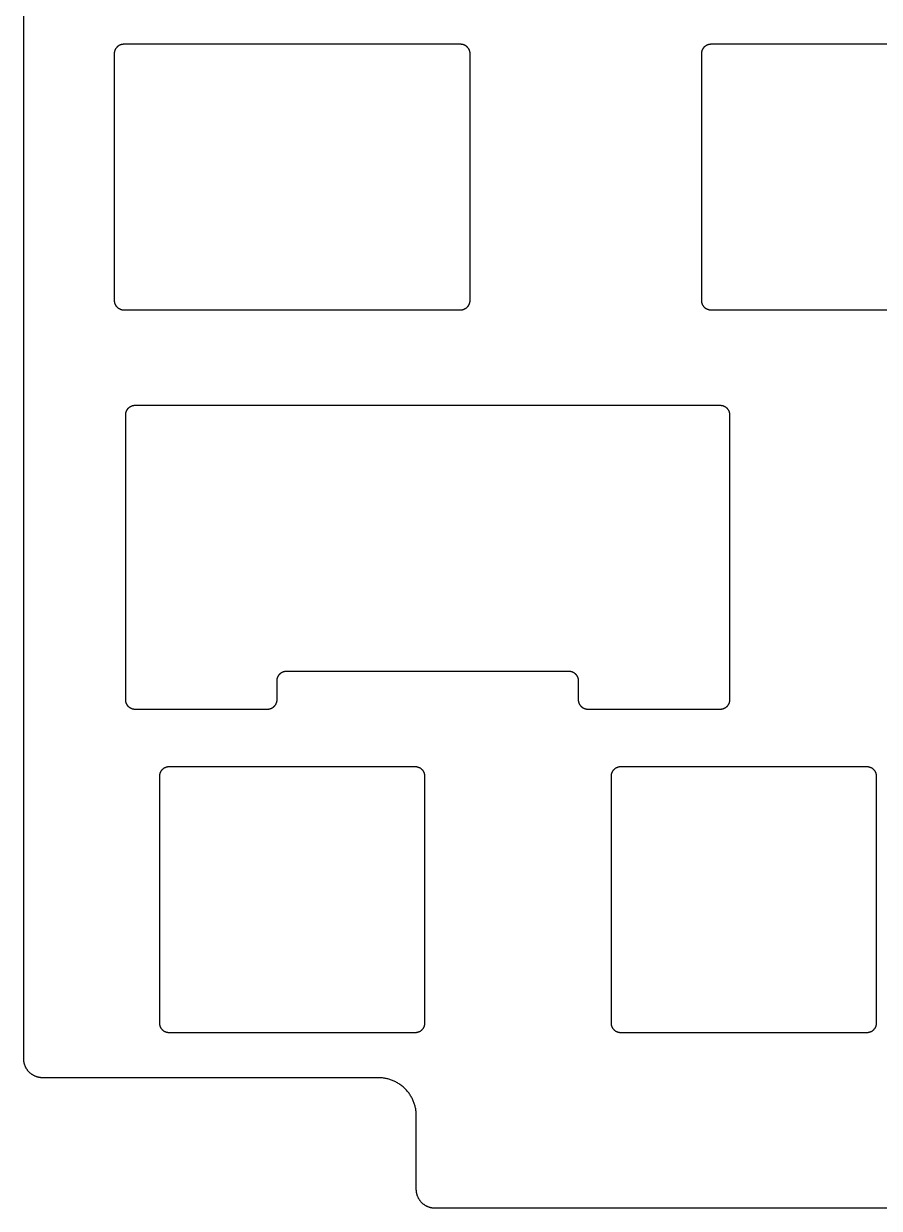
# Model space of a CAD drawing. Header units: millimetres. Extents: x -9 to 295, y -92 to 16.
# Drawn here: x -9.4 to 35.7, y -92.5 to -30 of the extents above; entities that cross this region are included whole.
import ezdxf

# ---------------------------------------------------------------- set-up
doc = ezdxf.new("R2010")
doc.units = ezdxf.units.MM
doc.layers.add('Layer 01', color=18, linetype='Continuous', true_color=0x000000)

msp = doc.modelspace()

# ---------------------------------------------------------------- linework, layer by layer
at = {"layer": 'Layer 01'}
for points in [[(273.428, -92.474), (12.308, -92.474), (12.286, -92.474), (12.263, -92.473), (12.241, -92.472), (12.218, -92.47), (12.195, -92.468), (12.172, -92.465), (12.149, -92.461), (12.126, -92.457), (12.103, -92.453), (12.079, -92.448), (12.056, -92.442), (12.033, -92.435), (12.01, -92.428), (11.986, -92.421), (11.963, -92.413), (11.94, -92.404), (11.917, -92.394), (11.894, -92.384), (11.871, -92.374), (11.849, -92.362), (11.826, -92.35), (11.804, -92.338), (11.782, -92.325), (11.761, -92.311), (11.74, -92.297), (11.719, -92.282), (11.698, -92.266), (11.678, -92.25), (11.658, -92.234), (11.638, -92.217), (11.619, -92.199), (11.601, -92.181), (11.583, -92.163), (11.565, -92.144), (11.548, -92.124), (11.532, -92.104), (11.516, -92.084), (11.5, -92.064), (11.485, -92.043), (11.471, -92.021), (11.457, -92), (11.444, -91.978), (11.432, -91.956), (11.42, -91.933), (11.408, -91.911), (11.398, -91.888), (11.388, -91.865), (11.378, -91.842), (11.369, -91.819), (11.361, -91.796), (11.354, -91.773), (11.347, -91.749), (11.34, -91.726), (11.334, -91.703), (11.329, -91.679), (11.325, -91.656), (11.321, -91.633), (11.317, -91.61), (11.314, -91.587), (11.312, -91.564), (11.31, -91.541), (11.309, -91.519), (11.308, -91.496), (11.308, -91.474), (11.308, -87.59), (11.308, -87.546), (11.306, -87.501), (11.303, -87.456), (11.3, -87.41), (11.295, -87.365), (11.29, -87.319), (11.283, -87.272), (11.275, -87.226), (11.265, -87.18), (11.255, -87.133), (11.244, -87.086), (11.231, -87.04), (11.217, -86.993), (11.202, -86.946), (11.185, -86.9), (11.168, -86.854), (11.149, -86.808), (11.129, -86.762), (11.107, -86.716), (11.085, -86.671), (11.061, -86.627), (11.036, -86.582), (11.009, -86.539), (10.982, -86.496), (10.953, -86.453), (10.924, -86.411), (10.893, -86.37), (10.861, -86.329), (10.828, -86.29), (10.793, -86.251), (10.758, -86.213), (10.722, -86.176), (10.685, -86.14), (10.647, -86.104), (10.608, -86.07), (10.569, -86.037), (10.528, -86.005), (10.487, -85.974), (10.445, -85.945), (10.402, -85.916), (10.359, -85.889), (10.316, -85.862), (10.271, -85.837), (10.227, -85.813), (10.181, -85.791), (10.136, -85.769), (10.09, -85.749), (10.044, -85.73), (9.998, -85.713), (9.951, -85.696), (9.905, -85.681), (9.858, -85.667), (9.812, -85.654), (9.765, -85.643), (9.718, -85.633), (9.672, -85.623), (9.626, -85.615), (9.579, -85.608), (9.533, -85.603), (9.488, -85.598), (9.442, -85.594), (9.397, -85.592), (9.352, -85.59), (9.308, -85.59), (-8.392, -85.59), (-8.414, -85.59), (-8.436, -85.589), (-8.459, -85.588), (-8.482, -85.586), (-8.505, -85.584), (-8.528, -85.581), (-8.551, -85.577), (-8.574, -85.573), (-8.597, -85.569), (-8.62, -85.564), (-8.644, -85.558), (-8.667, -85.551), (-8.69, -85.544), (-8.714, -85.537), (-8.737, -85.529), (-8.76, -85.52), (-8.783, -85.51), (-8.806, -85.5), (-8.829, -85.49), (-8.851, -85.478), (-8.874, -85.466), (-8.896, -85.454), (-8.918, -85.441), (-8.939, -85.427), (-8.96, -85.413), (-8.981, -85.398), (-9.002, -85.382), (-9.022, -85.366), (-9.042, -85.35), (-9.061, -85.333), (-9.08, -85.315), (-9.099, -85.297), (-9.117, -85.279), (-9.135, -85.26), (-9.152, -85.24), (-9.168, -85.22), (-9.184, -85.2), (-9.2, -85.179), (-9.215, -85.158), (-9.229, -85.137), (-9.243, -85.116), (-9.256, -85.094), (-9.268, -85.072), (-9.28, -85.049), (-9.291, -85.027), (-9.302, -85.004), (-9.312, -84.981), (-9.322, -84.958), (-9.331, -84.935), (-9.339, -84.912), (-9.346, -84.888), (-9.353, -84.865), (-9.36, -84.842), (-9.365, -84.818), (-9.371, -84.795), (-9.375, -84.772), (-9.379, -84.749), (-9.383, -84.726), (-9.386, -84.703), (-9.388, -84.68), (-9.39, -84.657), (-9.391, -84.635), (-9.392, -84.612), (-9.392, -84.59), (-9.392, 8.39)], [(39.838, -31.1), (26.837, -31.1), (26.826, -31.1), (26.815, -31.101), (26.804, -31.101), (26.793, -31.102), (26.781, -31.103), (26.77, -31.105), (26.758, -31.106), (26.746, -31.108), (26.735, -31.111), (26.723, -31.113), (26.712, -31.116), (26.7, -31.119), (26.688, -31.123), (26.677, -31.127), (26.665, -31.131), (26.653, -31.135), (26.642, -31.14), (26.63, -31.145), (26.619, -31.15), (26.608, -31.156), (26.597, -31.162), (26.586, -31.168), (26.575, -31.175), (26.564, -31.182), (26.553, -31.189), (26.543, -31.196), (26.532, -31.204), (26.522, -31.212), (26.512, -31.22), (26.503, -31.229), (26.493, -31.237), (26.484, -31.247), (26.475, -31.256), (26.466, -31.265), (26.458, -31.275), (26.449, -31.285), (26.441, -31.295), (26.434, -31.305), (26.426, -31.316), (26.419, -31.326), (26.412, -31.337), (26.406, -31.348), (26.399, -31.359), (26.393, -31.37), (26.388, -31.382), (26.382, -31.393), (26.377, -31.405), (26.373, -31.416), (26.368, -31.428), (26.364, -31.439), (26.36, -31.451), (26.357, -31.462), (26.354, -31.474), (26.351, -31.486), (26.348, -31.497), (26.346, -31.509), (26.344, -31.521), (26.342, -31.532), (26.341, -31.544), (26.339, -31.555), (26.339, -31.566), (26.338, -31.578), (26.338, -31.589), (26.337, -31.6), (26.337, -44.6), (26.338, -44.611), (26.338, -44.622), (26.339, -44.634), (26.339, -44.645), (26.341, -44.656), (26.342, -44.668), (26.344, -44.679), (26.346, -44.691), (26.348, -44.703), (26.351, -44.714), (26.354, -44.726), (26.357, -44.738), (26.36, -44.749), (26.364, -44.761), (26.368, -44.772), (26.373, -44.784), (26.377, -44.796), (26.382, -44.807), (26.388, -44.818), (26.393, -44.83), (26.399, -44.841), (26.406, -44.852), (26.412, -44.863), (26.419, -44.874), (26.426, -44.884), (26.434, -44.895), (26.441, -44.905), (26.449, -44.915), (26.458, -44.925), (26.466, -44.935), (26.475, -44.944), (26.484, -44.954), (26.493, -44.963), (26.503, -44.971), (26.512, -44.98), (26.522, -44.988), (26.532, -44.996), (26.543, -45.004), (26.553, -45.011), (26.564, -45.018), (26.575, -45.025), (26.586, -45.032), (26.597, -45.038), (26.608, -45.044), (26.619, -45.05), (26.63, -45.055), (26.642, -45.06), (26.653, -45.065), (26.665, -45.069), (26.677, -45.073), (26.688, -45.077), (26.7, -45.081), (26.712, -45.084), (26.723, -45.087), (26.735, -45.089), (26.746, -45.092), (26.758, -45.094), (26.77, -45.095), (26.781, -45.097), (26.793, -45.098), (26.804, -45.099), (26.815, -45.1), (26.826, -45.1), (26.837, -45.1), (39.838, -45.1)]]:
    msp.add_lwpolyline(points, dxfattribs=at)
for points in [[(-4.619, -44.6), (-4.619, -44.611), (-4.618, -44.622), (-4.618, -44.634), (-4.617, -44.645), (-4.616, -44.656), (-4.614, -44.668), (-4.612, -44.679), (-4.61, -44.691), (-4.608, -44.703), (-4.606, -44.714), (-4.603, -44.726), (-4.599, -44.738), (-4.596, -44.749), (-4.592, -44.761), (-4.588, -44.772), (-4.584, -44.784), (-4.579, -44.796), (-4.574, -44.807), (-4.569, -44.818), (-4.563, -44.83), (-4.557, -44.841), (-4.551, -44.852), (-4.544, -44.863), (-4.537, -44.874), (-4.53, -44.884), (-4.523, -44.895), (-4.515, -44.905), (-4.507, -44.915), (-4.499, -44.925), (-4.49, -44.935), (-4.481, -44.944), (-4.472, -44.954), (-4.463, -44.963), (-4.454, -44.971), (-4.444, -44.98), (-4.434, -44.988), (-4.424, -44.996), (-4.413, -45.004), (-4.403, -45.011), (-4.392, -45.018), (-4.382, -45.025), (-4.371, -45.032), (-4.36, -45.038), (-4.348, -45.044), (-4.337, -45.05), (-4.326, -45.055), (-4.314, -45.06), (-4.303, -45.065), (-4.291, -45.069), (-4.28, -45.073), (-4.268, -45.077), (-4.256, -45.081), (-4.245, -45.084), (-4.233, -45.087), (-4.221, -45.089), (-4.21, -45.092), (-4.198, -45.094), (-4.187, -45.095), (-4.175, -45.097), (-4.164, -45.098), (-4.152, -45.099), (-4.141, -45.099), (-4.13, -45.1), (-4.119, -45.1), (13.644, -45.1), (13.655, -45.1), (13.666, -45.099), (13.677, -45.099), (13.689, -45.098), (13.7, -45.097), (13.712, -45.095), (13.723, -45.094), (13.735, -45.092), (13.746, -45.089), (13.758, -45.087), (13.77, -45.084), (13.781, -45.081), (13.793, -45.077), (13.805, -45.073), (13.816, -45.069), (13.828, -45.065), (13.839, -45.06), (13.851, -45.055), (13.862, -45.05), (13.873, -45.044), (13.885, -45.038), (13.896, -45.032), (13.907, -45.025), (13.917, -45.018), (13.928, -45.011), (13.938, -45.004), (13.949, -44.996), (13.959, -44.988), (13.969, -44.98), (13.979, -44.971), (13.988, -44.963), (13.997, -44.954), (14.006, -44.944), (14.015, -44.935), (14.024, -44.925), (14.032, -44.915), (14.04, -44.905), (14.048, -44.895), (14.055, -44.884), (14.062, -44.874), (14.069, -44.863), (14.076, -44.852), (14.082, -44.841), (14.088, -44.83), (14.094, -44.818), (14.099, -44.807), (14.104, -44.796), (14.109, -44.784), (14.113, -44.772), (14.117, -44.761), (14.121, -44.749), (14.124, -44.738), (14.128, -44.726), (14.131, -44.714), (14.133, -44.703), (14.135, -44.691), (14.137, -44.679), (14.139, -44.668), (14.141, -44.656), (14.142, -44.645), (14.143, -44.634), (14.143, -44.622), (14.144, -44.611), (14.144, -44.6), (14.144, -31.6), (14.144, -31.589), (14.143, -31.578), (14.143, -31.566), (14.142, -31.555), (14.141, -31.544), (14.139, -31.532), (14.137, -31.521), (14.135, -31.509), (14.133, -31.497), (14.131, -31.486), (14.128, -31.474), (14.124, -31.462), (14.121, -31.451), (14.117, -31.439), (14.113, -31.427), (14.109, -31.416), (14.104, -31.404), (14.099, -31.393), (14.094, -31.382), (14.088, -31.37), (14.082, -31.359), (14.076, -31.348), (14.069, -31.337), (14.062, -31.326), (14.055, -31.316), (14.048, -31.305), (14.04, -31.295), (14.032, -31.285), (14.024, -31.275), (14.015, -31.265), (14.006, -31.256), (13.997, -31.246), (13.988, -31.237), (13.979, -31.229), (13.969, -31.22), (13.959, -31.212), (13.949, -31.204), (13.938, -31.196), (13.928, -31.189), (13.917, -31.181), (13.907, -31.175), (13.896, -31.168), (13.885, -31.162), (13.873, -31.156), (13.862, -31.15), (13.851, -31.145), (13.839, -31.14), (13.828, -31.135), (13.816, -31.131), (13.805, -31.127), (13.793, -31.123), (13.781, -31.119), (13.77, -31.116), (13.758, -31.113), (13.746, -31.111), (13.735, -31.108), (13.723, -31.106), (13.712, -31.105), (13.7, -31.103), (13.689, -31.102), (13.677, -31.101), (13.666, -31.1), (13.655, -31.1), (13.644, -31.1), (-4.119, -31.1), (-4.13, -31.1), (-4.141, -31.1), (-4.152, -31.101), (-4.164, -31.102), (-4.175, -31.103), (-4.187, -31.105), (-4.198, -31.106), (-4.21, -31.108), (-4.221, -31.111), (-4.233, -31.113), (-4.245, -31.116), (-4.256, -31.119), (-4.268, -31.123), (-4.28, -31.127), (-4.291, -31.131), (-4.303, -31.135), (-4.314, -31.14), (-4.326, -31.145), (-4.337, -31.15), (-4.348, -31.156), (-4.36, -31.162), (-4.371, -31.168), (-4.382, -31.175), (-4.392, -31.181), (-4.403, -31.189), (-4.413, -31.196), (-4.424, -31.204), (-4.434, -31.212), (-4.444, -31.22), (-4.454, -31.229), (-4.463, -31.237), (-4.472, -31.246), (-4.481, -31.256), (-4.49, -31.265), (-4.499, -31.275), (-4.507, -31.285), (-4.515, -31.295), (-4.523, -31.305), (-4.53, -31.316), (-4.537, -31.326), (-4.544, -31.337), (-4.551, -31.348), (-4.557, -31.359), (-4.563, -31.37), (-4.569, -31.382), (-4.574, -31.393), (-4.579, -31.404), (-4.584, -31.416), (-4.588, -31.427), (-4.592, -31.439), (-4.596, -31.451), (-4.599, -31.462), (-4.603, -31.474), (-4.606, -31.486), (-4.608, -31.497), (-4.61, -31.509), (-4.612, -31.521), (-4.614, -31.532), (-4.616, -31.544), (-4.617, -31.555), (-4.618, -31.566), (-4.618, -31.578), (-4.619, -31.589), (-4.619, -31.6)], [(-4.032, -50.65), (-4.032, -65.65), (-4.032, -65.661), (-4.031, -65.672), (-4.031, -65.684), (-4.03, -65.695), (-4.029, -65.706), (-4.027, -65.718), (-4.025, -65.729), (-4.023, -65.741), (-4.021, -65.753), (-4.019, -65.764), (-4.016, -65.776), (-4.012, -65.788), (-4.009, -65.799), (-4.005, -65.811), (-4.001, -65.822), (-3.997, -65.834), (-3.992, -65.846), (-3.987, -65.857), (-3.982, -65.868), (-3.976, -65.88), (-3.97, -65.891), (-3.964, -65.902), (-3.957, -65.913), (-3.95, -65.924), (-3.943, -65.934), (-3.936, -65.945), (-3.928, -65.955), (-3.92, -65.965), (-3.912, -65.975), (-3.903, -65.985), (-3.894, -65.994), (-3.885, -66.004), (-3.876, -66.013), (-3.867, -66.021), (-3.857, -66.03), (-3.847, -66.038), (-3.837, -66.046), (-3.826, -66.054), (-3.816, -66.061), (-3.805, -66.068), (-3.795, -66.075), (-3.784, -66.082), (-3.773, -66.088), (-3.761, -66.094), (-3.75, -66.1), (-3.739, -66.105), (-3.727, -66.11), (-3.716, -66.115), (-3.704, -66.119), (-3.693, -66.123), (-3.681, -66.127), (-3.669, -66.131), (-3.658, -66.134), (-3.646, -66.137), (-3.634, -66.139), (-3.623, -66.142), (-3.611, -66.144), (-3.6, -66.145), (-3.588, -66.147), (-3.577, -66.148), (-3.565, -66.149), (-3.554, -66.149), (-3.543, -66.15), (-3.532, -66.15), (3.468, -66.15), (3.479, -66.15), (3.491, -66.149), (3.502, -66.149), (3.513, -66.148), (3.525, -66.147), (3.536, -66.145), (3.548, -66.144), (3.559, -66.142), (3.571, -66.139), (3.583, -66.137), (3.594, -66.134), (3.606, -66.131), (3.617, -66.127), (3.629, -66.123), (3.641, -66.119), (3.652, -66.115), (3.664, -66.11), (3.675, -66.105), (3.687, -66.1), (3.698, -66.094), (3.709, -66.088), (3.72, -66.082), (3.731, -66.075), (3.742, -66.068), (3.752, -66.061), (3.763, -66.054), (3.773, -66.046), (3.783, -66.038), (3.793, -66.03), (3.803, -66.021), (3.813, -66.013), (3.822, -66.004), (3.831, -65.994), (3.84, -65.985), (3.848, -65.975), (3.856, -65.965), (3.864, -65.955), (3.872, -65.945), (3.88, -65.934), (3.887, -65.924), (3.894, -65.913), (3.9, -65.902), (3.906, -65.891), (3.912, -65.88), (3.918, -65.868), (3.923, -65.857), (3.928, -65.846), (3.933, -65.834), (3.938, -65.822), (3.942, -65.811), (3.945, -65.799), (3.949, -65.788), (3.952, -65.776), (3.955, -65.764), (3.958, -65.753), (3.96, -65.741), (3.962, -65.729), (3.964, -65.718), (3.965, -65.706), (3.966, -65.695), (3.967, -65.684), (3.968, -65.672), (3.968, -65.661), (3.968, -65.65), (3.968, -64.65), (3.968, -64.639), (3.969, -64.628), (3.969, -64.616), (3.97, -64.605), (3.971, -64.594), (3.973, -64.582), (3.975, -64.571), (3.977, -64.559), (3.979, -64.547), (3.981, -64.536), (3.984, -64.524), (3.988, -64.512), (3.991, -64.501), (3.995, -64.489), (3.999, -64.477), (4.003, -64.466), (4.008, -64.454), (4.013, -64.443), (4.018, -64.432), (4.024, -64.42), (4.03, -64.409), (4.036, -64.398), (4.043, -64.387), (4.05, -64.376), (4.057, -64.366), (4.064, -64.355), (4.072, -64.345), (4.08, -64.335), (4.088, -64.325), (4.097, -64.315), (4.106, -64.306), (4.115, -64.296), (4.124, -64.287), (4.133, -64.279), (4.143, -64.27), (4.153, -64.262), (4.163, -64.254), (4.174, -64.246), (4.184, -64.239), (4.195, -64.231), (4.205, -64.225), (4.216, -64.218), (4.227, -64.212), (4.239, -64.206), (4.25, -64.2), (4.261, -64.195), (4.273, -64.19), (4.284, -64.185), (4.296, -64.181), (4.307, -64.177), (4.319, -64.173), (4.331, -64.169), (4.342, -64.166), (4.354, -64.163), (4.366, -64.161), (4.377, -64.158), (4.389, -64.156), (4.4, -64.155), (4.412, -64.153), (4.423, -64.152), (4.435, -64.151), (4.446, -64.15), (4.457, -64.15), (4.468, -64.15), (19.344, -64.15), (19.355, -64.15), (19.367, -64.15), (19.378, -64.151), (19.389, -64.152), (19.401, -64.153), (19.412, -64.155), (19.424, -64.156), (19.435, -64.158), (19.447, -64.161), (19.459, -64.163), (19.47, -64.166), (19.482, -64.169), (19.493, -64.173), (19.505, -64.177), (19.517, -64.181), (19.528, -64.185), (19.54, -64.19), (19.551, -64.195), (19.563, -64.2), (19.574, -64.206), (19.585, -64.212), (19.596, -64.218), (19.607, -64.225), (19.618, -64.231), (19.628, -64.239), (19.639, -64.246), (19.649, -64.254), (19.659, -64.262), (19.669, -64.27), (19.679, -64.279), (19.689, -64.287), (19.698, -64.296), (19.707, -64.306), (19.716, -64.315), (19.724, -64.325), (19.732, -64.335), (19.74, -64.345), (19.748, -64.355), (19.756, -64.366), (19.763, -64.376), (19.77, -64.387), (19.776, -64.398), (19.782, -64.409), (19.788, -64.42), (19.794, -64.432), (19.799, -64.443), (19.804, -64.454), (19.809, -64.466), (19.814, -64.477), (19.818, -64.489), (19.821, -64.501), (19.825, -64.512), (19.828, -64.524), (19.831, -64.536), (19.834, -64.547), (19.836, -64.559), (19.838, -64.571), (19.84, -64.582), (19.841, -64.594), (19.842, -64.605), (19.843, -64.616), (19.844, -64.628), (19.844, -64.639), (19.844, -64.65), (19.844, -65.65), (19.844, -65.661), (19.845, -65.672), (19.845, -65.684), (19.846, -65.695), (19.847, -65.706), (19.849, -65.718), (19.851, -65.729), (19.853, -65.741), (19.855, -65.753), (19.857, -65.764), (19.86, -65.776), (19.864, -65.788), (19.867, -65.799), (19.871, -65.811), (19.875, -65.822), (19.879, -65.834), (19.884, -65.846), (19.889, -65.857), (19.894, -65.868), (19.9, -65.88), (19.906, -65.891), (19.912, -65.902), (19.919, -65.913), (19.926, -65.924), (19.933, -65.934), (19.94, -65.945), (19.948, -65.955), (19.956, -65.965), (19.964, -65.975), (19.973, -65.985), (19.982, -65.994), (19.991, -66.004), (20, -66.013), (20.009, -66.021), (20.019, -66.03), (20.029, -66.038), (20.039, -66.046), (20.05, -66.054), (20.06, -66.061), (20.071, -66.068), (20.081, -66.075), (20.092, -66.082), (20.103, -66.088), (20.115, -66.094), (20.126, -66.1), (20.137, -66.105), (20.149, -66.11), (20.16, -66.115), (20.172, -66.119), (20.183, -66.123), (20.195, -66.127), (20.207, -66.131), (20.218, -66.134), (20.23, -66.137), (20.242, -66.139), (20.253, -66.142), (20.265, -66.144), (20.276, -66.145), (20.288, -66.147), (20.299, -66.148), (20.311, -66.149), (20.322, -66.149), (20.333, -66.15), (20.344, -66.15), (27.344, -66.15), (27.355, -66.15), (27.367, -66.149), (27.378, -66.149), (27.389, -66.148), (27.401, -66.147), (27.412, -66.145), (27.424, -66.144), (27.435, -66.142), (27.447, -66.139), (27.459, -66.137), (27.47, -66.134), (27.482, -66.131), (27.493, -66.127), (27.505, -66.123), (27.517, -66.119), (27.528, -66.115), (27.54, -66.11), (27.551, -66.105), (27.563, -66.1), (27.574, -66.094), (27.585, -66.088), (27.596, -66.082), (27.607, -66.075), (27.618, -66.068), (27.628, -66.061), (27.639, -66.054), (27.649, -66.046), (27.659, -66.038), (27.669, -66.03), (27.679, -66.021), (27.689, -66.013), (27.698, -66.004), (27.707, -65.994), (27.716, -65.985), (27.724, -65.975), (27.732, -65.965), (27.74, -65.955), (27.748, -65.945), (27.756, -65.934), (27.763, -65.924), (27.77, -65.913), (27.776, -65.902), (27.782, -65.891), (27.788, -65.88), (27.794, -65.868), (27.799, -65.857), (27.804, -65.846), (27.809, -65.834), (27.814, -65.822), (27.818, -65.811), (27.821, -65.799), (27.825, -65.788), (27.828, -65.776), (27.831, -65.764), (27.834, -65.753), (27.836, -65.741), (27.838, -65.729), (27.84, -65.718), (27.841, -65.706), (27.842, -65.695), (27.843, -65.684), (27.844, -65.672), (27.844, -65.661), (27.844, -65.65), (27.844, -50.65), (27.844, -50.639), (27.844, -50.628), (27.843, -50.616), (27.842, -50.605), (27.841, -50.594), (27.84, -50.582), (27.838, -50.571), (27.836, -50.559), (27.834, -50.547), (27.831, -50.536), (27.828, -50.524), (27.825, -50.512), (27.821, -50.501), (27.818, -50.489), (27.814, -50.477), (27.809, -50.466), (27.804, -50.454), (27.799, -50.443), (27.794, -50.432), (27.788, -50.42), (27.782, -50.409), (27.776, -50.398), (27.77, -50.387), (27.763, -50.376), (27.756, -50.366), (27.748, -50.355), (27.74, -50.345), (27.732, -50.335), (27.724, -50.325), (27.716, -50.315), (27.707, -50.306), (27.698, -50.296), (27.689, -50.287), (27.679, -50.279), (27.669, -50.27), (27.659, -50.262), (27.649, -50.254), (27.639, -50.246), (27.628, -50.239), (27.618, -50.231), (27.607, -50.225), (27.596, -50.218), (27.585, -50.212), (27.574, -50.206), (27.563, -50.2), (27.551, -50.195), (27.54, -50.19), (27.528, -50.185), (27.517, -50.181), (27.505, -50.177), (27.493, -50.173), (27.482, -50.169), (27.47, -50.166), (27.459, -50.163), (27.447, -50.161), (27.435, -50.158), (27.424, -50.156), (27.412, -50.155), (27.401, -50.153), (27.389, -50.152), (27.378, -50.151), (27.367, -50.15), (27.355, -50.15), (27.344, -50.15), (-3.532, -50.15), (-3.543, -50.15), (-3.554, -50.15), (-3.565, -50.151), (-3.577, -50.152), (-3.588, -50.153), (-3.6, -50.155), (-3.611, -50.156), (-3.623, -50.158), (-3.634, -50.161), (-3.646, -50.163), (-3.658, -50.166), (-3.669, -50.169), (-3.681, -50.173), (-3.693, -50.177), (-3.704, -50.181), (-3.716, -50.185), (-3.727, -50.19), (-3.739, -50.195), (-3.75, -50.2), (-3.761, -50.206), (-3.773, -50.212), (-3.784, -50.218), (-3.795, -50.225), (-3.805, -50.231), (-3.816, -50.239), (-3.826, -50.246), (-3.837, -50.254), (-3.847, -50.262), (-3.857, -50.27), (-3.867, -50.279), (-3.876, -50.287), (-3.885, -50.296), (-3.894, -50.306), (-3.903, -50.315), (-3.912, -50.325), (-3.92, -50.335), (-3.928, -50.345), (-3.936, -50.355), (-3.943, -50.366), (-3.95, -50.376), (-3.957, -50.387), (-3.964, -50.398), (-3.97, -50.409), (-3.976, -50.42), (-3.982, -50.432), (-3.987, -50.443), (-3.992, -50.454), (-3.997, -50.466), (-4.001, -50.477), (-4.005, -50.489), (-4.009, -50.501), (-4.012, -50.512), (-4.016, -50.524), (-4.019, -50.536), (-4.021, -50.547), (-4.023, -50.559), (-4.025, -50.571), (-4.027, -50.582), (-4.029, -50.594), (-4.03, -50.605), (-4.031, -50.616), (-4.031, -50.628), (-4.032, -50.639)], [(-2.237, -82.717), (-2.236, -82.734), (-2.235, -82.751), (-2.233, -82.768), (-2.23, -82.785), (-2.227, -82.802), (-2.223, -82.818), (-2.219, -82.835), (-2.214, -82.851), (-2.209, -82.867), (-2.203, -82.883), (-2.196, -82.899), (-2.189, -82.915), (-2.181, -82.93), (-2.173, -82.945), (-2.165, -82.96), (-2.156, -82.974), (-2.146, -82.988), (-2.136, -83.002), (-2.125, -83.016), (-2.114, -83.029), (-2.103, -83.041), (-2.091, -83.054), (-2.079, -83.065), (-2.066, -83.077), (-2.053, -83.088), (-2.04, -83.098), (-2.026, -83.108), (-2.012, -83.118), (-1.997, -83.127), (-1.983, -83.136), (-1.968, -83.144), (-1.952, -83.152), (-1.937, -83.159), (-1.921, -83.165), (-1.905, -83.171), (-1.889, -83.177), (-1.872, -83.181), (-1.856, -83.186), (-1.839, -83.19), (-1.822, -83.193), (-1.806, -83.195), (-1.789, -83.197), (-1.772, -83.199), (-1.738, -83.2), (11.28, -83.2), (11.297, -83.199), (11.314, -83.197), (11.331, -83.195), (11.347, -83.193), (11.364, -83.19), (11.381, -83.186), (11.397, -83.181), (11.414, -83.177), (11.43, -83.171), (11.446, -83.165), (11.462, -83.159), (11.477, -83.152), (11.493, -83.144), (11.508, -83.136), (11.522, -83.127), (11.537, -83.118), (11.551, -83.108), (11.565, -83.098), (11.578, -83.088), (11.591, -83.077), (11.604, -83.065), (11.616, -83.054), (11.628, -83.041), (11.639, -83.029), (11.65, -83.016), (11.661, -83.002), (11.671, -82.988), (11.681, -82.974), (11.69, -82.96), (11.698, -82.945), (11.706, -82.93), (11.714, -82.915), (11.721, -82.899), (11.728, -82.883), (11.734, -82.867), (11.739, -82.851), (11.744, -82.835), (11.748, -82.818), (11.752, -82.802), (11.755, -82.785), (11.758, -82.768), (11.76, -82.751), (11.761, -82.734), (11.762, -82.717), (11.762, -69.683), (11.761, -69.666), (11.76, -69.649), (11.758, -69.632), (11.755, -69.615), (11.752, -69.598), (11.748, -69.582), (11.744, -69.565), (11.739, -69.549), (11.734, -69.533), (11.728, -69.517), (11.721, -69.501), (11.714, -69.485), (11.706, -69.47), (11.698, -69.455), (11.69, -69.44), (11.681, -69.426), (11.671, -69.412), (11.661, -69.398), (11.65, -69.384), (11.639, -69.371), (11.628, -69.359), (11.616, -69.346), (11.604, -69.335), (11.591, -69.323), (11.578, -69.312), (11.565, -69.302), (11.551, -69.291), (11.537, -69.282), (11.522, -69.273), (11.508, -69.264), (11.493, -69.256), (11.477, -69.248), (11.462, -69.241), (11.446, -69.235), (11.43, -69.229), (11.414, -69.223), (11.397, -69.219), (11.381, -69.214), (11.364, -69.21), (11.347, -69.207), (11.331, -69.205), (11.314, -69.203), (11.297, -69.201), (11.28, -69.2), (-1.755, -69.2), (-1.772, -69.201), (-1.789, -69.203), (-1.806, -69.205), (-1.822, -69.207), (-1.839, -69.21), (-1.856, -69.214), (-1.872, -69.219), (-1.889, -69.223), (-1.905, -69.229), (-1.921, -69.235), (-1.937, -69.241), (-1.952, -69.248), (-1.968, -69.256), (-1.983, -69.264), (-1.997, -69.273), (-2.012, -69.282), (-2.026, -69.291), (-2.04, -69.302), (-2.053, -69.312), (-2.066, -69.323), (-2.079, -69.335), (-2.091, -69.346), (-2.103, -69.359), (-2.114, -69.371), (-2.125, -69.384), (-2.136, -69.398), (-2.146, -69.412), (-2.156, -69.426), (-2.165, -69.44), (-2.173, -69.455), (-2.181, -69.47), (-2.189, -69.485), (-2.196, -69.501), (-2.203, -69.517), (-2.209, -69.533), (-2.214, -69.549), (-2.219, -69.565), (-2.223, -69.582), (-2.227, -69.598), (-2.23, -69.615), (-2.233, -69.632), (-2.235, -69.649), (-2.236, -69.666), (-2.237, -69.683)], [(21.575, -82.717), (21.576, -82.734), (21.578, -82.751), (21.58, -82.768), (21.582, -82.785), (21.585, -82.802), (21.589, -82.818), (21.594, -82.835), (21.598, -82.851), (21.604, -82.867), (21.61, -82.883), (21.616, -82.899), (21.623, -82.915), (21.631, -82.93), (21.639, -82.945), (21.648, -82.96), (21.657, -82.974), (21.667, -82.988), (21.677, -83.002), (21.687, -83.016), (21.698, -83.029), (21.71, -83.041), (21.721, -83.054), (21.734, -83.065), (21.746, -83.077), (21.759, -83.088), (21.773, -83.098), (21.787, -83.108), (21.801, -83.118), (21.815, -83.127), (21.83, -83.136), (21.845, -83.144), (21.86, -83.152), (21.876, -83.159), (21.892, -83.165), (21.908, -83.171), (21.924, -83.177), (21.94, -83.181), (21.957, -83.186), (21.973, -83.19), (21.99, -83.193), (22.007, -83.195), (22.024, -83.197), (22.041, -83.199), (22.075, -83.2), (35.092, -83.2), (35.109, -83.199), (35.126, -83.197), (35.143, -83.195), (35.16, -83.193), (35.177, -83.19), (35.193, -83.186), (35.21, -83.181), (35.226, -83.177), (35.242, -83.171), (35.258, -83.165), (35.274, -83.159), (35.29, -83.152), (35.305, -83.144), (35.32, -83.136), (35.335, -83.127), (35.349, -83.118), (35.363, -83.108), (35.377, -83.098), (35.391, -83.088), (35.404, -83.077), (35.416, -83.065), (35.429, -83.054), (35.44, -83.041), (35.452, -83.029), (35.463, -83.016), (35.473, -83.002), (35.483, -82.988), (35.493, -82.974), (35.502, -82.96), (35.511, -82.945), (35.519, -82.93), (35.527, -82.915), (35.534, -82.899), (35.54, -82.883), (35.546, -82.867), (35.552, -82.851), (35.556, -82.835), (35.561, -82.818), (35.565, -82.802), (35.568, -82.785), (35.57, -82.768), (35.572, -82.751), (35.574, -82.734), (35.575, -82.717), (35.575, -69.683), (35.574, -69.666), (35.572, -69.649), (35.57, -69.632), (35.568, -69.615), (35.565, -69.598), (35.561, -69.582), (35.556, -69.565), (35.552, -69.549), (35.546, -69.533), (35.54, -69.517), (35.534, -69.501), (35.527, -69.485), (35.519, -69.47), (35.511, -69.455), (35.502, -69.44), (35.493, -69.426), (35.483, -69.412), (35.473, -69.398), (35.463, -69.384), (35.452, -69.371), (35.44, -69.359), (35.429, -69.346), (35.416, -69.335), (35.404, -69.323), (35.391, -69.312), (35.377, -69.302), (35.363, -69.291), (35.349, -69.282), (35.335, -69.273), (35.32, -69.264), (35.305, -69.256), (35.29, -69.248), (35.274, -69.241), (35.258, -69.235), (35.242, -69.229), (35.226, -69.223), (35.21, -69.219), (35.193, -69.214), (35.177, -69.21), (35.16, -69.207), (35.143, -69.205), (35.126, -69.203), (35.109, -69.201), (35.092, -69.2), (22.058, -69.2), (22.041, -69.201), (22.024, -69.203), (22.007, -69.205), (21.99, -69.207), (21.973, -69.21), (21.957, -69.214), (21.94, -69.219), (21.924, -69.223), (21.908, -69.229), (21.892, -69.235), (21.876, -69.241), (21.86, -69.248), (21.845, -69.256), (21.83, -69.264), (21.815, -69.273), (21.801, -69.282), (21.787, -69.291), (21.773, -69.302), (21.759, -69.312), (21.746, -69.323), (21.734, -69.335), (21.721, -69.346), (21.71, -69.359), (21.698, -69.371), (21.687, -69.384), (21.677, -69.398), (21.667, -69.412), (21.657, -69.426), (21.648, -69.44), (21.639, -69.455), (21.631, -69.47), (21.623, -69.485), (21.616, -69.501), (21.61, -69.517), (21.604, -69.533), (21.598, -69.549), (21.594, -69.565), (21.589, -69.582), (21.585, -69.598), (21.582, -69.615), (21.58, -69.632), (21.578, -69.649), (21.576, -69.666), (21.575, -69.683)]]:
    msp.add_lwpolyline(points, close=True, dxfattribs=at)

doc.saveas('drawing.dxf')
